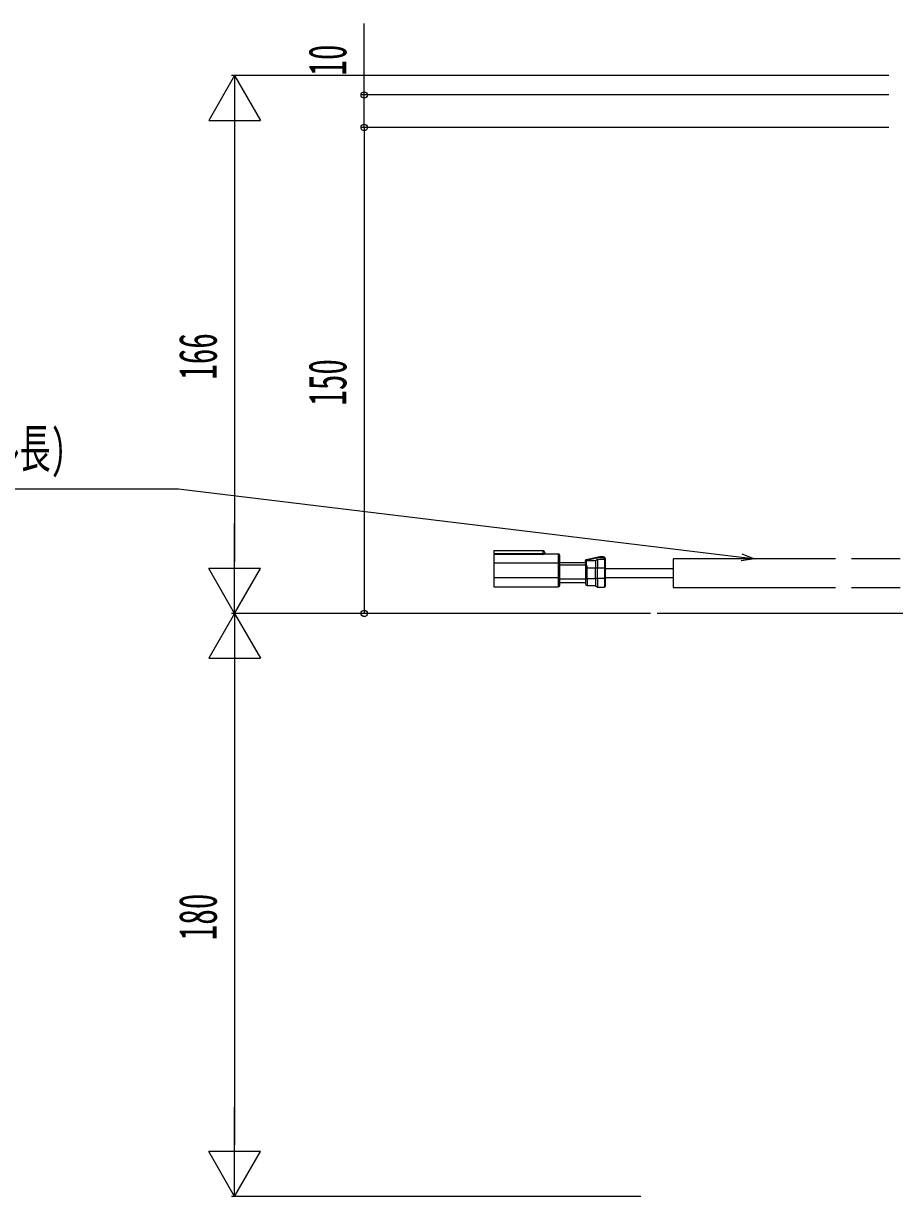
# Model space of a CAD drawing. Units: millimetres, scale not verified. Extents: x -841 to 841, y -594 to 594.
# Drawn here: x -266 to 2.8, y -239 to 123.1 of the extents above; entities that cross this region are included whole.
import ezdxf
from ezdxf.enums import TextEntityAlignment as Align

# ---------------------------------------------------------------- set-up
doc = ezdxf.new("R2010")
doc.units = ezdxf.units.MM
doc.header["$LTSCALE"] = 2
for name, color, linetype in [('0-2_YKK_13', 4, 'Continuous'), ('0-3_YKK_D', 6, 'Continuous'), ('0-5_YSS_K', 3, 'Continuous')]:
    doc.layers.add(name, color=color, linetype=linetype)
doc.styles.add('ＭＳ ゴシック', font='')
doc.styles.get('ＭＳ ゴシック').set_extended_font_data('MS Gothic')

msp = doc.modelspace()

# ---------------------------------------------------------------- linework, layer by layer
at = {"layer": '0-2_YKK_13'}
for p, q in [((-120.846, -39.641), (-105.796, -39.641)), ((-120.846, -39.641), (-120.846, -40.588)), ((-105.746, -39.741), (-105.746, -40.588)), ((-105.746, -40.805), (-120.846, -40.806)), ((-120.846, -40.806), (-120.846, -43.416)), ((-120.846, -43.416), (-120.846, -48.066)), ((-120.846, -43.416), (-101.046, -43.416)), ((-105.146, -40.316), (-105.146, -40.291)), ((-105.146, -40.324), (-105.146, -40.316)), ((-104.847, -40.616), (-101.046, -40.616)), ((-104.846, -40.616), (-104.847, -40.616)), ((-101.046, -40.616), (-101.046, -43.416)), ((-101.046, -43.416), (-100.546, -43.416)), ((-101.046, -43.416), (-101.046, -48.066)), ((-100.546, -43.416), (-100.546, -41.116)), ((-92.596, -43.391), (-100.546, -43.391)), ((-100.546, -48.066), (-100.546, -43.416)), ((-92.596, -43.016), (-92.596, -42.654)), ((-92.596, -43.016), (-92.596, -43.891)), ((-88.146, -41.591), (-92.436, -42.458)), ((-88.126, -41.791), (-92.396, -42.654)), ((-92.396, -42.654), (-92.396, -42.816)), ((-89.466, -42.816), (-92.396, -42.816)), ((-92.396, -42.816), (-92.396, -43.783)), ((-88.896, -42.341), (-89.466, -42.816)), ((-88.126, -41.791), (-88.146, -41.591)), ((-86.996, -41.591), (-88.146, -41.591)), ((-88.126, -41.791), (-86.996, -41.791)), ((-86.996, -41.591), (-86.996, -41.791)), ((-86.496, -42.091), (-86.696, -42.091)), ((-86.696, -42.341), (-86.696, -42.091)), ((-86.696, -42.341), (-86.696, -44.941)), ((-86.496, -42.091), (-86.496, -42.541)), ((-86.496, -42.541), (-86.496, -44.941)), ((-15.496, -42.216), (-65.496, -42.216)), ((-65.496, -42.216), (-65.496, -51.016)), ((4.504, -42.216), (-10.496, -42.216)), ((-100.546, -43.991), (-92.596, -43.991)), ((-92.596, -43.891), (-92.596, -48.316)), ((-92.096, -44.916), (-89.496, -44.916)), ((-92.096, -48.316), (-92.096, -44.916)), ((-89.496, -44.916), (-89.496, -44.941)), ((-89.496, -48.291), (-89.496, -44.941)), ((-89.496, -44.941), (-88.896, -44.941)), ((-88.896, -48.291), (-88.896, -44.941)), ((-88.896, -44.941), (-86.696, -44.941)), ((-86.496, -44.941), (-86.696, -44.941)), ((-86.696, -44.941), (-86.696, -48.291)), ((-86.496, -44.941), (-86.496, -48.291)), ((-65.496, -45.266), (-86.496, -45.266)), ((-120.846, -48.066), (-120.846, -50.866)), ((-101.046, -48.066), (-120.846, -48.066)), ((-100.546, -50.366), (-100.546, -48.066)), ((-92.596, -48.441), (-100.546, -48.441)), ((-100.546, -49.441), (-92.596, -49.441)), ((-92.596, -48.316), (-92.596, -49.916)), ((-92.096, -48.316), (-92.596, -48.316)), ((-89.496, -48.316), (-92.096, -48.316)), ((-92.096, -48.316), (-92.096, -50.416)), ((-92.096, -50.416), (-89.466, -50.416)), ((-89.496, -48.291), (-89.496, -48.316)), ((-88.896, -48.291), (-89.496, -48.291)), ((-89.466, -50.416), (-88.896, -50.891)), ((-88.896, -48.291), (-88.896, -50.891)), ((-86.696, -48.291), (-88.896, -48.291)), ((-86.496, -47.966), (-65.496, -47.966)), ((-86.496, -48.291), (-86.496, -50.691)), ((-120.846, -50.866), (-101.046, -50.866)), ((-88.896, -50.891), (-86.696, -50.891)), ((-65.496, -51.016), (-15.496, -51.016)), ((-10.496, -51.016), (4.504, -51.016))]:
    msp.add_line(p, q, dxfattribs=at)
for points in [[(-105.746, -39.741), (-105.759, -39.673), (-105.796, -39.641)], [(-120.846, -40.588), (-105.746, -40.588), (-105.746, -40.805)], [(-105.746, -40.588), (-105.626, -40.581), (-105.51, -40.561), (-105.406, -40.531), (-105.319, -40.495), (-105.226, -40.44), (-105.176, -40.392), (-105.146, -40.324)], [(-92.436, -42.458), (-92.396, -42.654), (-92.596, -42.654)], [(-89.466, -42.816), (-89.467, -42.918), (-89.472, -43.245), (-89.479, -43.76), (-89.489, -44.406), (-89.496, -44.916)], [(-86.696, -42.341), (-88.896, -42.341), (-88.896, -44.941)], [(-92.596, -43.891), (-92.581, -43.85), (-92.537, -43.815), (-92.473, -43.791), (-92.396, -43.783)], [(-92.396, -43.783), (-92.318, -44.248), (-92.096, -44.916)], [(-100.546, -48.066), (-101.046, -48.066), (-101.046, -50.866)], [(-89.496, -48.316), (-89.487, -48.956), (-89.478, -49.582), (-89.471, -50.065), (-89.467, -50.351), (-89.466, -50.416)], [(-86.496, -48.291), (-86.696, -48.291), (-86.696, -50.891)]]:
    msp.add_lwpolyline(points, dxfattribs=at)
for centre, radius, start, end in [((-105.796, -40.291), 0.65, 360, 90), ((-105.722, -40.317), 0.577, 2.59743, 92.38257), ((-105.725, -38.672), 2.132, 269.42812, 294.32027), ((-104.846, -40.316), 0.3, 179.99908, 270), ((-104.846, -40.316), 0.3, 181.53545, 269.9957), ((-101.046, -41.116), 0.5, 0, 90), ((-92.396, -42.654), 0.2, 101.43368, 180), ((-92.396, -43.016), 0.2, 90, 180), ((-86.996, -42.091), 0.5, 0, 90), ((-86.995, -42.09), 0.299, 359.8274, 90.1726), ((-86.696, -42.541), 0.2, 0, 90), ((-90.278, -43.394), 2.371, 192.09531, 219.92527), ((-101.046, -50.366), 0.5, 270, 0), ((-92.096, -49.916), 0.5, 180, 270), ((-86.696, -50.691), 0.2, 270, 0)]:
    msp.add_arc(centre, radius, start, end, dxfattribs=at)
at = {"layer": '0-3_YKK_D'}
for p, q in [((-200.846, 106.984), (-208.846, 93.128)), ((0.985, 106.984), (-201.846, 106.984)), ((-200.846, 106.984), (-192.846, 93.128)), ((-200.846, 106.984), (-200.846, 79.272)), ((1.004, 100.984), (-161.846, 100.984)), ((-208.846, 93.128), (-192.846, 93.128)), ((-200.846, 90.984), (-200.846, -43.016)), ((1.004, 90.984), (-161.846, 90.984)), ((1.004, 90.984), (-161.846, 90.984)), ((-160.846, 90.984), (-160.846, -59.016)), ((-200.846, -59.016), (-200.846, -31.303)), ((-200.846, -59.016), (-208.846, -45.159)), ((-192.846, -45.159), (-208.846, -45.159)), ((-200.846, -59.016), (-192.846, -45.159)), ((-200.846, -59.016), (-208.846, -72.872)), ((-75.496, -59.016), (-201.846, -59.016)), ((-72.496, -59.016), (-201.846, -59.016)), ((-200.846, -59.016), (-192.846, -72.872)), ((-200.846, -59.016), (-200.846, -86.728)), ((-73.496, -59.016), (-161.846, -59.016)), ((-208.846, -72.872), (-192.846, -72.872)), ((-200.846, -75.016), (-200.846, -223.016)), ((-200.846, -239.016), (-200.846, -211.303)), ((-200.846, -239.016), (-208.846, -225.159)), ((-192.846, -225.159), (-208.846, -225.159)), ((-200.846, -239.016), (-192.846, -225.159)), ((-75.496, -239.016), (-201.846, -239.016))]:
    msp.add_line(p, q, dxfattribs=at)
for points in [[(-160.846, 90.984), (-160.846, 100.984), (-160.846, 123.064)], [(-40.496, -42.216), (-44.467, -41.735), (-218.135, -20.713), (-339.095, -20.713)], [(-44.338, -40.671), (-40.496, -42.216), (-44.596, -42.799)]]:
    msp.add_lwpolyline(points, dxfattribs=at)
for centre in [(-160.846, 100.984), (-160.846, 90.984), (-160.846, 90.984), (-160.846, -59.016)]:
    msp.add_circle(centre, 1, dxfattribs=at)
at = {"layer": '0-5_YSS_K'}
msp.add_line((129.504, -59.016), (-70.496, -59.016), dxfattribs=at)

# ---------------------------------------------------------------- texts
at = {"layer": '0-3_YKK_D', "style": 'ＭＳ ゴシック', "width": 0.6}
for s, p in [('10', (-162.846, 106.984)), ('166', (-202.846, 13.104)), ('150', (-162.846, 5.104)), ('180', (-202.846, -159.896))]:
    msp.add_text(s, height=11.73, rotation=90, dxfattribs=at).set_placement(p, align=Align.BOTTOM_LEFT)
msp.add_text('(4850)(ケーブル長)', height=11.73, dxfattribs=at).set_placement((-339.095, -17.513), align=Align.BOTTOM_LEFT)

doc.saveas('drawing.dxf')
